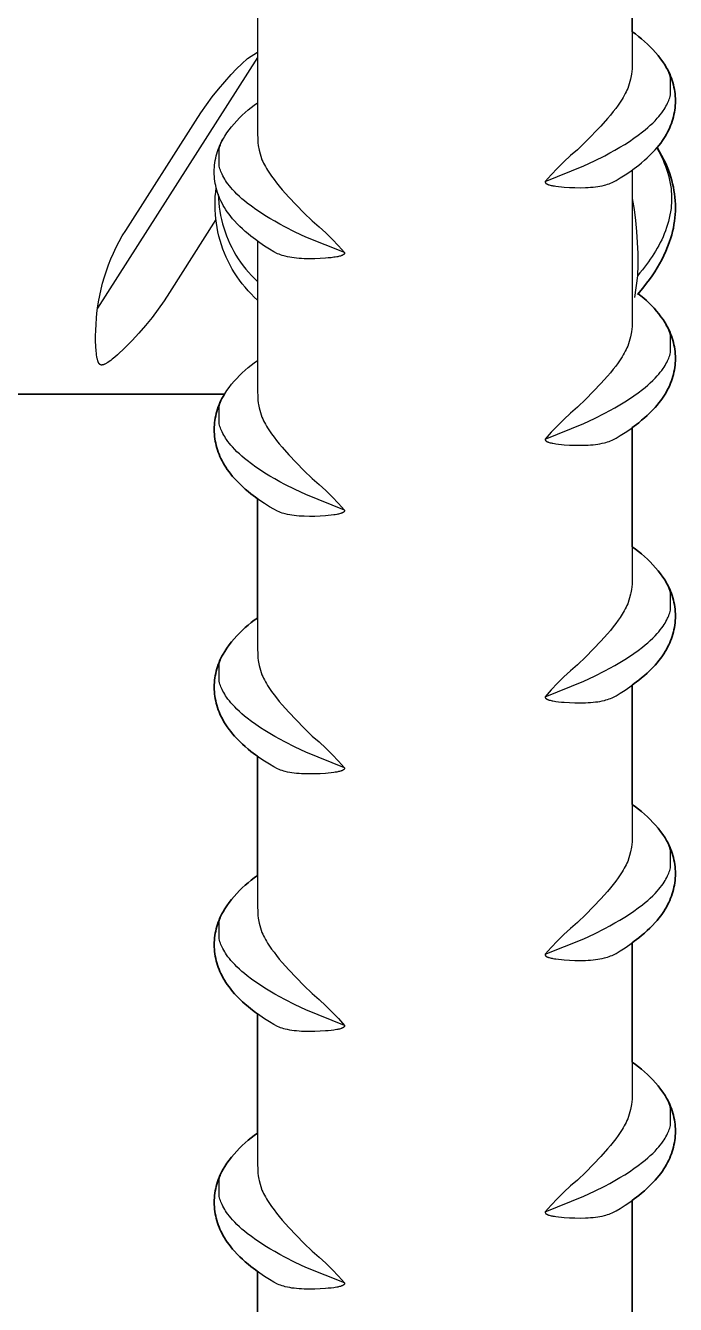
# Model space of a CAD drawing. Header units: millimetres. Extents: x 0 to 1192, y -689 to 404.
# Drawn here: x 1105 to 1132.8, y 146.1 to 200.8 of the extents above; entities that cross this region are included whole.
import ezdxf

# ---------------------------------------------------------------- set-up
doc = ezdxf.new("R2010")
doc.units = ezdxf.units.MM
doc.layers.add('Blocks', color=7, linetype='Continuous')
doc.layers.add('Blocks$Inner', color=7, linetype='Continuous', lineweight=25, true_color=0x007f00)
doc.layers.add('Blocks$Outline', color=7, linetype='Continuous', lineweight=35, true_color=0xff3f3f)

# ---------------------------------------------------------------- blocks, each defined once
blk = doc.blocks.new('Rebar Side Table Side')
at = {"layer": 'Blocks$Inner'}
for points in [[(410.557, 205.585), (410.557, 199.224), (410.547, 198.9), (410.537, 198.786), (410.525, 198.672), (410.515, 198.603), (410.503, 198.534), (410.49, 198.466), (410.364, 198.062), (410.331, 197.989), (410.297, 197.916), (410.261, 197.845), (410.217, 197.766), (410.172, 197.688), (410.125, 197.611), (410.041, 197.481), (409.953, 197.355), (409.851, 197.215), (409.745, 197.077), (409.624, 196.927), (409.5, 196.779), (409.222, 196.463), (408.577, 195.795), (408.218, 195.451), (407.924, 195.199), (407.638, 194.936), (407.362, 194.665), (407.094, 194.384), (406.837, 194.094), (408.486, 194.759), (408.941, 194.972), (409.387, 195.196), (409.604, 195.312), (409.82, 195.432), (410.029, 195.554), (410.235, 195.68), (410.434, 195.807), (410.629, 195.939), (410.814, 196.072), (410.995, 196.21), (411.109, 196.303), (411.22, 196.397), (411.329, 196.495), (411.43, 196.592), (411.529, 196.691), (411.624, 196.794), (411.69, 196.87), (411.753, 196.947), (411.815, 197.027), (411.873, 197.108), (411.916, 197.172), (411.957, 197.237), (411.996, 197.304), (412.032, 197.371), (412.067, 197.44), (412.093, 197.496), (412.116, 197.553), (412.139, 197.611), (412.159, 197.669), (412.177, 197.728), (412.193, 197.788), (412.193, 198.513), (412.177, 198.573), (412.159, 198.632), (412.139, 198.691), (412.116, 198.748), (412.093, 198.805), (412.067, 198.862), (411.956, 199.065), (411.862, 199.204), (411.764, 199.339), (411.661, 199.472), (411.554, 199.6), (411.443, 199.725), (411.327, 199.847), (411.208, 199.964), (411.085, 200.078), (410.958, 200.187), (410.828, 200.292), (410.694, 200.393), (410.557, 200.489)], [(394.557, 202.548), (394.557, 196.187), (394.568, 195.863), (394.577, 195.749), (394.59, 195.635), (394.6, 195.566), (394.611, 195.497), (394.625, 195.429), (394.751, 195.025), (394.783, 194.952), (394.818, 194.879), (394.854, 194.808), (394.897, 194.729), (394.943, 194.651), (394.99, 194.574), (395.074, 194.444), (395.162, 194.318), (395.264, 194.178), (395.37, 194.04), (395.491, 193.89), (395.614, 193.742), (395.892, 193.426), (396.538, 192.758), (396.896, 192.414), (397.191, 192.161), (397.476, 191.899), (397.753, 191.628), (398.02, 191.347), (398.278, 191.057), (396.628, 191.722), (396.174, 191.935), (395.728, 192.159), (395.51, 192.275), (395.295, 192.395), (395.086, 192.517), (394.879, 192.643), (394.681, 192.77), (394.486, 192.902), (394.301, 193.035), (394.12, 193.173), (394.006, 193.266), (393.895, 193.36), (393.786, 193.458), (393.684, 193.555), (393.586, 193.654), (393.491, 193.757), (393.425, 193.833), (393.361, 193.91), (393.3, 193.99), (393.241, 194.071), (393.199, 194.135), (393.158, 194.2), (393.119, 194.267), (393.082, 194.334), (393.048, 194.403), (393.022, 194.459), (392.998, 194.516), (392.976, 194.574), (392.956, 194.632), (392.938, 194.691), (392.922, 194.751), (392.922, 195.476), (392.938, 195.536), (392.956, 195.595), (392.976, 195.654), (392.998, 195.711), (393.022, 195.768), (393.048, 195.824), (393.159, 196.028), (393.252, 196.167), (393.351, 196.302), (393.453, 196.435), (393.561, 196.563), (393.672, 196.688), (393.787, 196.81), (393.906, 196.927), (394.03, 197.041), (394.156, 197.15), (394.287, 197.255), (394.42, 197.356), (394.557, 197.452)], [(394.557, 199.395), (387.734, 188.683), (387.774, 188.953), (387.823, 189.222), (387.88, 189.49), (387.947, 189.755), (388.022, 190.018), (388.107, 190.278), (388.199, 190.536), (388.301, 190.79), (388.411, 191.04), (388.529, 191.287), (388.655, 191.53), (388.789, 191.768), (388.932, 192.002), (391.907, 196.672), (392.137, 197.024), (392.377, 197.369), (392.628, 197.706), (392.89, 198.035), (393.161, 198.356), (393.442, 198.668), (393.665, 198.9), (393.895, 199.124), (394.132, 199.34), (394.557, 199.617)], [(406.837, 194.094), (406.837, 194.09), (406.837, 194.087), (406.837, 194.085), (406.837, 194.083), (406.837, 194.081), (406.837, 194.079), (406.837, 194.077), (406.838, 194.075), (406.838, 194.073), (406.838, 194.071), (406.839, 194.069), (406.839, 194.068), (406.84, 194.066), (406.84, 194.064), (406.841, 194.062), (406.842, 194.06), (406.842, 194.058), (406.843, 194.057), (406.844, 194.055), (406.845, 194.053), (406.845, 194.051), (406.846, 194.05), (406.847, 194.048), (406.848, 194.046), (406.849, 194.044), (406.85, 194.043), (406.851, 194.041), (406.852, 194.039), (406.853, 194.038), (406.855, 194.036), (406.856, 194.034), (406.857, 194.032), (406.859, 194.031), (406.86, 194.029), (406.862, 194.027), (406.864, 194.025), (406.865, 194.024), (406.867, 194.022), (406.87, 194.019), (406.874, 194.015), (406.878, 194.012), (406.881, 194.009), (406.885, 194.006), (406.889, 194.004), (406.893, 194.001), (406.897, 193.998), (406.901, 193.996), (406.905, 193.993), (406.914, 193.989), (406.92, 193.986), (406.926, 193.982), (406.938, 193.977), (406.951, 193.971), (406.964, 193.966), (406.976, 193.961), (406.989, 193.957), (407.016, 193.949), (407.054, 193.938), (407.093, 193.929), (407.132, 193.921), (407.172, 193.913), (407.233, 193.903), (407.294, 193.893), (407.415, 193.878), (407.534, 193.866), (407.652, 193.855), (407.881, 193.84), (408.11, 193.832), (408.339, 193.83), (408.568, 193.834), (408.675, 193.839), (408.782, 193.846), (408.885, 193.855), (408.987, 193.867), (409.083, 193.88), (409.179, 193.895), (409.274, 193.914), (409.368, 193.936), (409.436, 193.953), (409.504, 193.974), (409.57, 193.996), (409.636, 194.021), (409.701, 194.048), (409.865, 194.132), (410.047, 194.244), (410.251, 194.374), (410.451, 194.51), (410.645, 194.65), (410.835, 194.795), (410.958, 194.895), (411.079, 194.998), (411.197, 195.104), (411.313, 195.214), (411.426, 195.328), (411.535, 195.446), (411.617, 195.54), (411.696, 195.637), (411.771, 195.736), (411.844, 195.838), (411.904, 195.927), (411.962, 196.019), (412.016, 196.112), (412.067, 196.207), (412.115, 196.303), (412.157, 196.393), (412.195, 196.483), (412.23, 196.575), (412.262, 196.668), (412.291, 196.762), (412.317, 196.857), (412.339, 196.953), (412.358, 197.049), (412.373, 197.146), (412.385, 197.244), (412.394, 197.342), (412.399, 197.44), (412.4, 197.539), (412.399, 197.637), (412.394, 197.735), (412.385, 197.833), (412.373, 197.931), (412.358, 198.028), (412.339, 198.124), (412.317, 198.22), (412.292, 198.315), (412.263, 198.409), (412.231, 198.502), (412.196, 198.594), (412.158, 198.685), (412.117, 198.774), (412.072, 198.862), (412.011, 198.963)], [(398.278, 191.057), (398.278, 191.053), (398.278, 191.049), (398.278, 191.048), (398.278, 191.046), (398.278, 191.044), (398.277, 191.042), (398.277, 191.04), (398.277, 191.038), (398.277, 191.036), (398.276, 191.034), (398.276, 191.032), (398.275, 191.031), (398.275, 191.029), (398.274, 191.027), (398.274, 191.025), (398.273, 191.023), (398.272, 191.021), (398.272, 191.02), (398.271, 191.018), (398.27, 191.016), (398.269, 191.014), (398.268, 191.012), (398.267, 191.011), (398.266, 191.009), (398.265, 191.007), (398.264, 191.006), (398.263, 191.004), (398.262, 191.002), (398.261, 191.001), (398.26, 190.999), (398.259, 190.997), (398.257, 190.995), (398.256, 190.994), (398.254, 190.992), (398.253, 190.99), (398.251, 190.988), (398.249, 190.986), (398.248, 190.985), (398.244, 190.981), (398.241, 190.978), (398.237, 190.975), (398.233, 190.972), (398.23, 190.969), (398.226, 190.967), (398.222, 190.964), (398.218, 190.961), (398.213, 190.959), (398.209, 190.956), (398.201, 190.952), (398.195, 190.948), (398.189, 190.945), (398.176, 190.94), (398.164, 190.934), (398.151, 190.929), (398.138, 190.924), (398.125, 190.92), (398.099, 190.912), (398.06, 190.901), (398.021, 190.892), (397.982, 190.884), (397.943, 190.876), (397.882, 190.866), (397.821, 190.856), (397.7, 190.841), (397.58, 190.829), (397.462, 190.818), (397.234, 190.803), (397.005, 190.795), (396.775, 190.793), (396.546, 190.797), (396.439, 190.802), (396.333, 190.809), (396.23, 190.818), (396.127, 190.83), (396.031, 190.842), (395.936, 190.858), (395.841, 190.877), (395.746, 190.899), (395.678, 190.916), (395.611, 190.937), (395.544, 190.959), (395.478, 190.984), (395.413, 191.011), (395.25, 191.095), (395.068, 191.207), (394.864, 191.337), (394.664, 191.473), (394.469, 191.613), (394.279, 191.758), (394.156, 191.858), (394.036, 191.961), (393.918, 192.067), (393.801, 192.177), (393.689, 192.291), (393.58, 192.409), (393.498, 192.503), (393.419, 192.6), (393.343, 192.699), (393.27, 192.801), (393.21, 192.89), (393.153, 192.982), (393.099, 193.075), (393.047, 193.17), (392.999, 193.266), (392.958, 193.356), (392.919, 193.446), (392.884, 193.538), (392.852, 193.631), (392.823, 193.725), (392.798, 193.82), (392.776, 193.916), (392.757, 194.012), (392.742, 194.109), (392.73, 194.207), (392.721, 194.305), (392.716, 194.403), (392.714, 194.501), (392.716, 194.6), (392.721, 194.698), (392.729, 194.796), (392.741, 194.894), (392.757, 194.991), (392.775, 195.087), (392.797, 195.183), (392.823, 195.278), (392.851, 195.372), (392.883, 195.465), (392.918, 195.557), (392.957, 195.648), (392.998, 195.737), (393.043, 195.824), (393.09, 195.911)], [(411.626, 195.551), (411.987, 194.86), (412.048, 194.717), (412.104, 194.573), (412.156, 194.427), (412.203, 194.279), (412.244, 194.138), (412.281, 193.997), (412.313, 193.854), (412.339, 193.71), (412.361, 193.565), (412.379, 193.419), (412.391, 193.273), (412.398, 193.127), (412.401, 192.981), (412.398, 192.834), (412.391, 192.688), (412.379, 192.542), (412.361, 192.396), (412.339, 192.252), (412.313, 192.108), (412.281, 191.965), (412.244, 191.823), (412.203, 191.682), (412.139, 191.491), (412.069, 191.302), (411.992, 191.116), (411.909, 190.933), (411.82, 190.752), (411.724, 190.575), (411.623, 190.401), (411.515, 190.231), (411.402, 190.064), (411.289, 189.905), (411.173, 189.749), (411.052, 189.596), (410.77, 189.262)], [(411.608, 195.53), (411.691, 195.38), (411.755, 195.258), (411.816, 195.133), (411.873, 195.007), (411.927, 194.88), (411.978, 194.75), (412.024, 194.619), (412.067, 194.487), (412.105, 194.352), (412.139, 194.216), (412.168, 194.079), (412.193, 193.941), (412.203, 193.87), (412.212, 193.799), (412.22, 193.728), (412.226, 193.657), (412.231, 193.585), (412.235, 193.514), (412.237, 193.443), (412.238, 193.371), (412.237, 193.3), (412.235, 193.228), (412.231, 193.157), (412.226, 193.086), (412.22, 193.015), (412.212, 192.943), (412.203, 192.873), (412.193, 192.802), (412.168, 192.664), (412.139, 192.526), (412.105, 192.39), (412.067, 192.255), (412.024, 192.123), (411.978, 191.992), (411.927, 191.863), (411.873, 191.735), (411.816, 191.609), (411.755, 191.485), (411.691, 191.362), (411.624, 191.241), (411.554, 191.122), (411.481, 191.003), (411.406, 190.887), (411.329, 190.772), (411.248, 190.658), (411.166, 190.546), (411.081, 190.435), (410.995, 190.325), (410.888, 190.195), (410.779, 190.067)], [(410.557, 194.585), (410.557, 188.224), (410.547, 187.9), (410.537, 187.786), (410.525, 187.672), (410.515, 187.603), (410.503, 187.534), (410.49, 187.466), (410.364, 187.062), (410.331, 186.989), (410.297, 186.916), (410.261, 186.845), (410.217, 186.766), (410.172, 186.688), (410.125, 186.611), (410.041, 186.481), (409.953, 186.355), (409.851, 186.215), (409.745, 186.077), (409.624, 185.927), (409.5, 185.779), (409.222, 185.463), (408.577, 184.795), (408.218, 184.451), (407.924, 184.199), (407.638, 183.936), (407.362, 183.665), (407.094, 183.384), (406.837, 183.094), (406.837, 183.09), (406.837, 183.087), (406.837, 183.085), (406.837, 183.083), (406.837, 183.081), (406.837, 183.079), (406.837, 183.077), (406.838, 183.075), (406.838, 183.073), (406.838, 183.071), (406.839, 183.069), (406.839, 183.068), (406.84, 183.066), (406.84, 183.064), (406.841, 183.062), (406.842, 183.06), (406.842, 183.058), (406.843, 183.057), (406.844, 183.055), (406.845, 183.053), (406.845, 183.051), (406.846, 183.05), (406.847, 183.048), (406.848, 183.046), (406.849, 183.044), (406.85, 183.043), (406.851, 183.041), (406.852, 183.039), (406.853, 183.038), (406.855, 183.036), (406.856, 183.034), (406.857, 183.032), (406.859, 183.031), (406.86, 183.029), (406.862, 183.027), (406.864, 183.025), (406.865, 183.024), (406.867, 183.022), (406.87, 183.019), (406.874, 183.015), (406.878, 183.012), (406.881, 183.009), (406.885, 183.006), (406.889, 183.004), (406.893, 183.001), (406.897, 182.998), (406.901, 182.996), (406.905, 182.993), (406.914, 182.989), (406.92, 182.986), (406.926, 182.982), (406.938, 182.977), (406.951, 182.971), (406.964, 182.966), (406.976, 182.961), (406.989, 182.957), (407.016, 182.949), (407.054, 182.938), (407.093, 182.929), (407.132, 182.921), (407.172, 182.913), (407.233, 182.903), (407.294, 182.893), (407.415, 182.878), (407.534, 182.866), (407.652, 182.855), (407.881, 182.84), (408.11, 182.832), (408.339, 182.83), (408.568, 182.834), (408.675, 182.839), (408.782, 182.846), (408.885, 182.855), (408.987, 182.867), (409.083, 182.88), (409.179, 182.895), (409.274, 182.914), (409.368, 182.936), (409.436, 182.953), (409.504, 182.974), (409.57, 182.996), (409.636, 183.021), (409.701, 183.048), (409.865, 183.132), (410.047, 183.244), (410.251, 183.374), (410.451, 183.51), (410.645, 183.65), (410.835, 183.795), (410.958, 183.895), (411.079, 183.998), (411.197, 184.104), (411.313, 184.214), (411.426, 184.328), (411.535, 184.446), (411.617, 184.54), (411.696, 184.637), (411.771, 184.736), (411.844, 184.838), (411.904, 184.927), (411.962, 185.019), (412.016, 185.112), (412.067, 185.207), (412.115, 185.303), (412.157, 185.393), (412.195, 185.483), (412.23, 185.575), (412.262, 185.668), (412.291, 185.762), (412.317, 185.857), (412.339, 185.953), (412.358, 186.049), (412.373, 186.146), (412.385, 186.244), (412.394, 186.342), (412.399, 186.44), (412.4, 186.539), (412.399, 186.637), (412.394, 186.735), (412.385, 186.833), (412.373, 186.931), (412.358, 187.028), (412.339, 187.124), (412.317, 187.22), (412.292, 187.315), (412.263, 187.409), (412.231, 187.502), (412.196, 187.594), (412.158, 187.685), (412.117, 187.774), (412.072, 187.862), (412.011, 187.948)], [(394.557, 189.03), (394.418, 189.159), (394.284, 189.293), (394.154, 189.432), (394.029, 189.575), (393.91, 189.722), (393.795, 189.874), (393.686, 190.029), (393.582, 190.188), (393.484, 190.351), (393.391, 190.516), (393.305, 190.685), (393.224, 190.857), (393.15, 191.032), (393.081, 191.209), (393.019, 191.388), (392.963, 191.569), (392.913, 191.753), (392.87, 191.938), (392.833, 192.124), (392.803, 192.311), (392.779, 192.499), (392.762, 192.689), (392.751, 192.878), (392.747, 193.068), (392.75, 193.258), (392.759, 193.447), (392.775, 193.636), (392.798, 193.825)], [(392.881, 193.549), (392.889, 193.367), (392.903, 193.185), (392.923, 193.004), (392.95, 192.823), (392.982, 192.644), (393.021, 192.465), (393.066, 192.289), (393.118, 192.113), (393.175, 191.94), (393.238, 191.769), (393.307, 191.6), (393.382, 191.434), (393.462, 191.27), (393.548, 191.109), (393.64, 190.951), (393.737, 190.797), (393.839, 190.646), (393.947, 190.498), (394.06, 190.355), (394.177, 190.215), (394.299, 190.08), (394.426, 189.948), (394.557, 189.822)], [(410.557, 193.372), (410.634, 192.904), (410.695, 192.434), (410.742, 191.962), (410.774, 191.489), (410.79, 191.015), (410.792, 190.541), (410.779, 190.067), (410.654, 189.136)], [(392.784, 192.465), (390.805, 189.358), (390.568, 188.993), (390.318, 188.636), (390.057, 188.287), (389.783, 187.948), (389.499, 187.618), (389.203, 187.299), (388.896, 186.989), (388.579, 186.69), (388.471, 186.598), (388.36, 186.508), (388.293, 186.456), (388.225, 186.407), (388.171, 186.369), (388.143, 186.352), (388.115, 186.334), (388.093, 186.321), (388.069, 186.308), (388.046, 186.296), (388.034, 186.29), (388.022, 186.285), (388.013, 186.281), (388.004, 186.277), (387.994, 186.274), (387.985, 186.271), (387.976, 186.267), (387.966, 186.265), (387.957, 186.262), (387.952, 186.261), (387.947, 186.26), (387.94, 186.259), (387.932, 186.258), (387.929, 186.257), (387.925, 186.257), (387.921, 186.256), (387.917, 186.256), (387.914, 186.256), (387.91, 186.256), (387.906, 186.256), (387.902, 186.256), (387.899, 186.256), (387.895, 186.257), (387.891, 186.257), (387.887, 186.258), (387.884, 186.258), (387.881, 186.259), (387.878, 186.259), (387.874, 186.26), (387.871, 186.261), (387.868, 186.262), (387.865, 186.263), (387.862, 186.264), (387.859, 186.266), (387.856, 186.267), (387.853, 186.268), (387.85, 186.27), (387.847, 186.271), (387.844, 186.273), (387.841, 186.275), (387.838, 186.276), (387.835, 186.279), (387.832, 186.281), (387.829, 186.283), (387.827, 186.285), (387.824, 186.288), (387.821, 186.29), (387.818, 186.293), (387.816, 186.296), (387.813, 186.298), (387.811, 186.301), (387.808, 186.304), (387.806, 186.307), (387.804, 186.31), (387.801, 186.313), (387.797, 186.319), (387.794, 186.323), (387.792, 186.327), (387.789, 186.33), (387.787, 186.335), (387.782, 186.343), (387.778, 186.351), (387.773, 186.359), (387.769, 186.368), (387.766, 186.376), (387.762, 186.385), (387.757, 186.397), (387.753, 186.409), (387.749, 186.42), (387.745, 186.432), (387.738, 186.456), (387.731, 186.48), (387.725, 186.508), (387.719, 186.535), (387.704, 186.613), (387.692, 186.691), (387.682, 186.769), (387.674, 186.848), (387.658, 187.056), (387.65, 187.273), (387.648, 187.5), (387.652, 187.736), (387.665, 187.996), (387.685, 188.256), (387.707, 188.47), (387.734, 188.683)], [(394.557, 191.548), (394.557, 185.187), (394.568, 184.863), (394.577, 184.749), (394.59, 184.635), (394.6, 184.566), (394.611, 184.497), (394.625, 184.429), (394.751, 184.025), (394.783, 183.952), (394.818, 183.879), (394.854, 183.808), (394.897, 183.729), (394.943, 183.651), (394.99, 183.574), (395.074, 183.444), (395.162, 183.318), (395.264, 183.178), (395.37, 183.04), (395.491, 182.89), (395.614, 182.742), (395.892, 182.426), (396.538, 181.758), (396.896, 181.414), (397.191, 181.161), (397.476, 180.899), (397.753, 180.628), (398.02, 180.347), (398.278, 180.057), (396.628, 180.722), (396.174, 180.935), (395.728, 181.159), (395.51, 181.275), (395.295, 181.395), (395.086, 181.517), (394.879, 181.643), (394.681, 181.77), (394.486, 181.902), (394.301, 182.035), (394.12, 182.173), (394.006, 182.266), (393.895, 182.36), (393.786, 182.458), (393.684, 182.555), (393.586, 182.654), (393.491, 182.757), (393.425, 182.833), (393.361, 182.91), (393.3, 182.99), (393.241, 183.071), (393.199, 183.135), (393.158, 183.2), (393.119, 183.267), (393.082, 183.334), (393.048, 183.403), (393.022, 183.459), (392.998, 183.516), (392.976, 183.574), (392.956, 183.632), (392.938, 183.691), (392.922, 183.751), (392.922, 184.476), (392.938, 184.536), (392.956, 184.595), (392.976, 184.654), (392.998, 184.711), (393.022, 184.768), (393.048, 184.824), (393.159, 185.028), (393.252, 185.167), (393.351, 185.302), (393.453, 185.435), (393.561, 185.563), (393.672, 185.688), (393.787, 185.81), (393.906, 185.927), (394.03, 186.041), (394.156, 186.15), (394.287, 186.255), (394.42, 186.356), (394.557, 186.452)], [(406.837, 183.094), (408.486, 183.759), (408.941, 183.972), (409.387, 184.196), (409.604, 184.312), (409.82, 184.432), (410.029, 184.554), (410.235, 184.68), (410.434, 184.807), (410.629, 184.939), (410.814, 185.072), (410.995, 185.21), (411.109, 185.303), (411.22, 185.397), (411.329, 185.495), (411.43, 185.592), (411.529, 185.691), (411.624, 185.794), (411.69, 185.87), (411.753, 185.947), (411.815, 186.027), (411.873, 186.108), (411.916, 186.172), (411.957, 186.237), (411.996, 186.304), (412.032, 186.371), (412.067, 186.44), (412.093, 186.496), (412.116, 186.553), (412.139, 186.611), (412.159, 186.669), (412.177, 186.728), (412.193, 186.788), (412.193, 187.513), (412.177, 187.573), (412.159, 187.632), (412.139, 187.691), (412.116, 187.748), (412.093, 187.805), (412.067, 187.862), (411.956, 188.065), (411.871, 188.194), (411.781, 188.32), (411.687, 188.442), (411.59, 188.562), (411.488, 188.679), (411.383, 188.792), (411.275, 188.901), (411.162, 189.007), (411.047, 189.11), (410.928, 189.208), (410.804, 189.303)], [(77.964, 185.015), (180.427, 185.015), (188.593, 185.015), (195.484, 185.015), (199.593, 185.015), (210.593, 185.015), (250.484, 185.015), (254.593, 185.015), (265.593, 185.015), (305.484, 185.015), (393.151, 185.015)], [(398.278, 180.057), (398.278, 180.053), (398.278, 180.049), (398.278, 180.048), (398.278, 180.046), (398.278, 180.044), (398.277, 180.042), (398.277, 180.04), (398.277, 180.038), (398.277, 180.036), (398.276, 180.034), (398.276, 180.032), (398.275, 180.031), (398.275, 180.029), (398.274, 180.027), (398.274, 180.025), (398.273, 180.023), (398.272, 180.021), (398.272, 180.02), (398.271, 180.018), (398.27, 180.016), (398.269, 180.014), (398.268, 180.012), (398.267, 180.011), (398.266, 180.009), (398.265, 180.007), (398.264, 180.006), (398.263, 180.004), (398.262, 180.002), (398.261, 180.001), (398.26, 179.999), (398.259, 179.997), (398.257, 179.995), (398.256, 179.994), (398.254, 179.992), (398.253, 179.99), (398.251, 179.988), (398.249, 179.986), (398.248, 179.985), (398.244, 179.981), (398.241, 179.978), (398.237, 179.975), (398.233, 179.972), (398.23, 179.969), (398.226, 179.967), (398.222, 179.964), (398.218, 179.961), (398.213, 179.959), (398.209, 179.956), (398.201, 179.952), (398.195, 179.948), (398.189, 179.945), (398.176, 179.94), (398.164, 179.934), (398.151, 179.929), (398.138, 179.924), (398.125, 179.92), (398.099, 179.912), (398.06, 179.901), (398.021, 179.892), (397.982, 179.884), (397.943, 179.876), (397.882, 179.866), (397.821, 179.856), (397.7, 179.841), (397.58, 179.829), (397.462, 179.818), (397.234, 179.803), (397.005, 179.795), (396.775, 179.793), (396.546, 179.797), (396.439, 179.802), (396.333, 179.809), (396.23, 179.818), (396.127, 179.83), (396.031, 179.842), (395.936, 179.858), (395.841, 179.877), (395.746, 179.899), (395.678, 179.916), (395.611, 179.937), (395.544, 179.959), (395.478, 179.984), (395.413, 180.011), (395.25, 180.095), (395.068, 180.207), (394.864, 180.337), (394.664, 180.473), (394.469, 180.613), (394.279, 180.758), (394.156, 180.858), (394.036, 180.961), (393.918, 181.067), (393.801, 181.177), (393.689, 181.291), (393.58, 181.409), (393.498, 181.503), (393.419, 181.6), (393.343, 181.699), (393.27, 181.801), (393.21, 181.89), (393.153, 181.982), (393.099, 182.075), (393.047, 182.17), (392.999, 182.266), (392.958, 182.356), (392.919, 182.446), (392.884, 182.538), (392.852, 182.631), (392.823, 182.725), (392.798, 182.82), (392.776, 182.916), (392.757, 183.012), (392.742, 183.109), (392.73, 183.207), (392.721, 183.305), (392.716, 183.403), (392.714, 183.501), (392.716, 183.6), (392.721, 183.698), (392.729, 183.796), (392.741, 183.894), (392.757, 183.991), (392.775, 184.087), (392.797, 184.183), (392.823, 184.278), (392.851, 184.372), (392.883, 184.465), (392.918, 184.557), (392.957, 184.648), (392.998, 184.737), (393.043, 184.824), (393.095, 184.911)], [(410.557, 183.585), (410.557, 177.224), (410.547, 176.9), (410.537, 176.786), (410.525, 176.672), (410.515, 176.603), (410.503, 176.534), (410.49, 176.466), (410.364, 176.062), (410.331, 175.989), (410.297, 175.916), (410.261, 175.845), (410.217, 175.766), (410.172, 175.688), (410.125, 175.611), (410.041, 175.481), (409.953, 175.355), (409.851, 175.215), (409.745, 175.077), (409.624, 174.927), (409.5, 174.779), (409.222, 174.463), (408.577, 173.795), (408.218, 173.451), (407.924, 173.199), (407.638, 172.936), (407.362, 172.665), (407.094, 172.384), (406.837, 172.094), (406.837, 172.09), (406.837, 172.087), (406.837, 172.085), (406.837, 172.083), (406.837, 172.081), (406.837, 172.079), (406.837, 172.077), (406.838, 172.075), (406.838, 172.073), (406.838, 172.071), (406.839, 172.069), (406.839, 172.068), (406.84, 172.066), (406.84, 172.064), (406.841, 172.062), (406.842, 172.06), (406.842, 172.058), (406.843, 172.057), (406.844, 172.055), (406.845, 172.053), (406.845, 172.051), (406.846, 172.05), (406.847, 172.048), (406.848, 172.046), (406.849, 172.044), (406.85, 172.043), (406.851, 172.041), (406.852, 172.039), (406.853, 172.038), (406.855, 172.036), (406.856, 172.034), (406.857, 172.032), (406.859, 172.031), (406.86, 172.029), (406.862, 172.027), (406.864, 172.025), (406.865, 172.024), (406.867, 172.022), (406.87, 172.019), (406.874, 172.015), (406.878, 172.012), (406.881, 172.009), (406.885, 172.006), (406.889, 172.004), (406.893, 172.001), (406.897, 171.998), (406.901, 171.996), (406.905, 171.993), (406.914, 171.989), (406.92, 171.986), (406.926, 171.982), (406.938, 171.977), (406.951, 171.971), (406.964, 171.966), (406.976, 171.961), (406.989, 171.957), (407.016, 171.949), (407.054, 171.938), (407.093, 171.929), (407.132, 171.921), (407.172, 171.913), (407.233, 171.903), (407.294, 171.893), (407.415, 171.878), (407.534, 171.866), (407.652, 171.855), (407.881, 171.84), (408.11, 171.832), (408.339, 171.83), (408.568, 171.834), (408.675, 171.839), (408.782, 171.846), (408.885, 171.855), (408.987, 171.867), (409.083, 171.88), (409.179, 171.895), (409.274, 171.914), (409.368, 171.936), (409.436, 171.953), (409.504, 171.974), (409.57, 171.996), (409.636, 172.021), (409.701, 172.048), (409.865, 172.132), (410.047, 172.244), (410.251, 172.374), (410.451, 172.51), (410.645, 172.65), (410.835, 172.795), (410.958, 172.895), (411.079, 172.998), (411.197, 173.104), (411.313, 173.214), (411.426, 173.328), (411.535, 173.446), (411.617, 173.54), (411.696, 173.637), (411.771, 173.736), (411.844, 173.838), (411.904, 173.927), (411.962, 174.019), (412.016, 174.112), (412.067, 174.207), (412.115, 174.303), (412.157, 174.393), (412.195, 174.483), (412.23, 174.575), (412.262, 174.668), (412.291, 174.762), (412.317, 174.857), (412.339, 174.953), (412.358, 175.049), (412.373, 175.146), (412.385, 175.244), (412.394, 175.342), (412.399, 175.44), (412.4, 175.539), (412.399, 175.637), (412.394, 175.735), (412.385, 175.833), (412.373, 175.931), (412.358, 176.028), (412.339, 176.124), (412.317, 176.22), (412.292, 176.315), (412.263, 176.409), (412.231, 176.502), (412.196, 176.594), (412.158, 176.685), (412.117, 176.774), (412.072, 176.862), (412.02, 176.948)], [(394.557, 180.548), (394.557, 174.187), (394.568, 173.863), (394.577, 173.749), (394.59, 173.635), (394.6, 173.566), (394.611, 173.497), (394.625, 173.429), (394.751, 173.025), (394.783, 172.952), (394.818, 172.879), (394.854, 172.808), (394.897, 172.729), (394.943, 172.651), (394.99, 172.574), (395.074, 172.444), (395.162, 172.318), (395.264, 172.178), (395.37, 172.04), (395.491, 171.89), (395.614, 171.742), (395.892, 171.426), (396.538, 170.758), (396.896, 170.414), (397.191, 170.161), (397.476, 169.899), (397.753, 169.628), (398.02, 169.347), (398.278, 169.057), (396.628, 169.722), (396.174, 169.935), (395.728, 170.159), (395.51, 170.275), (395.295, 170.395), (395.086, 170.517), (394.879, 170.643), (394.681, 170.77), (394.486, 170.902), (394.301, 171.035), (394.12, 171.173), (394.006, 171.266), (393.895, 171.36), (393.786, 171.458), (393.684, 171.555), (393.586, 171.654), (393.491, 171.757), (393.425, 171.833), (393.361, 171.91), (393.3, 171.99), (393.241, 172.071), (393.199, 172.135), (393.158, 172.2), (393.119, 172.267), (393.082, 172.334), (393.048, 172.403), (393.022, 172.459), (392.998, 172.516), (392.976, 172.574), (392.956, 172.632), (392.938, 172.691), (392.922, 172.751), (392.922, 173.476), (392.938, 173.536), (392.956, 173.595), (392.976, 173.654), (392.998, 173.711), (393.022, 173.768), (393.048, 173.824), (393.159, 174.028), (393.252, 174.167), (393.351, 174.302), (393.453, 174.435), (393.561, 174.563), (393.672, 174.688), (393.787, 174.81), (393.906, 174.927), (394.03, 175.041), (394.156, 175.15), (394.287, 175.255), (394.42, 175.356), (394.557, 175.452)], [(406.837, 172.094), (408.486, 172.759), (408.941, 172.972), (409.387, 173.196), (409.604, 173.312), (409.82, 173.432), (410.029, 173.554), (410.235, 173.68), (410.434, 173.807), (410.629, 173.939), (410.814, 174.072), (410.995, 174.21), (411.109, 174.303), (411.22, 174.397), (411.329, 174.495), (411.43, 174.592), (411.529, 174.691), (411.624, 174.794), (411.69, 174.87), (411.753, 174.947), (411.815, 175.027), (411.873, 175.108), (411.916, 175.172), (411.957, 175.237), (411.996, 175.304), (412.032, 175.371), (412.067, 175.44), (412.093, 175.496), (412.116, 175.553), (412.139, 175.611), (412.159, 175.669), (412.177, 175.728), (412.193, 175.788), (412.193, 176.513), (412.177, 176.573), (412.159, 176.632), (412.139, 176.691), (412.116, 176.748), (412.093, 176.805), (412.067, 176.862), (411.956, 177.065), (411.862, 177.204), (411.764, 177.339), (411.661, 177.472), (411.554, 177.6), (411.443, 177.725), (411.327, 177.847), (411.208, 177.964), (411.085, 178.078), (410.958, 178.187), (410.828, 178.292), (410.694, 178.393), (410.557, 178.489)], [(398.278, 169.057), (398.278, 169.053), (398.278, 169.049), (398.278, 169.048), (398.278, 169.046), (398.278, 169.044), (398.277, 169.042), (398.277, 169.04), (398.277, 169.038), (398.277, 169.036), (398.276, 169.034), (398.276, 169.032), (398.275, 169.031), (398.275, 169.029), (398.274, 169.027), (398.274, 169.025), (398.273, 169.023), (398.272, 169.021), (398.272, 169.02), (398.271, 169.018), (398.27, 169.016), (398.269, 169.014), (398.268, 169.012), (398.267, 169.011), (398.266, 169.009), (398.265, 169.007), (398.264, 169.006), (398.263, 169.004), (398.262, 169.002), (398.261, 169.001), (398.26, 168.999), (398.259, 168.997), (398.257, 168.995), (398.256, 168.994), (398.254, 168.992), (398.253, 168.99), (398.251, 168.988), (398.249, 168.986), (398.248, 168.985), (398.244, 168.981), (398.241, 168.978), (398.237, 168.975), (398.233, 168.972), (398.23, 168.969), (398.226, 168.967), (398.222, 168.964), (398.218, 168.961), (398.213, 168.959), (398.209, 168.956), (398.201, 168.952), (398.195, 168.948), (398.189, 168.945), (398.176, 168.94), (398.164, 168.934), (398.151, 168.929), (398.138, 168.924), (398.125, 168.92), (398.099, 168.912), (398.06, 168.901), (398.021, 168.892), (397.982, 168.884), (397.943, 168.876), (397.882, 168.866), (397.821, 168.856), (397.7, 168.841), (397.58, 168.829), (397.462, 168.818), (397.234, 168.803), (397.005, 168.795), (396.775, 168.793), (396.546, 168.797), (396.439, 168.802), (396.333, 168.809), (396.23, 168.818), (396.127, 168.83), (396.031, 168.842), (395.936, 168.858), (395.841, 168.877), (395.746, 168.899), (395.678, 168.916), (395.611, 168.937), (395.544, 168.959), (395.478, 168.984), (395.413, 169.011), (395.25, 169.095), (395.068, 169.207), (394.864, 169.337), (394.664, 169.473), (394.469, 169.613), (394.279, 169.758), (394.156, 169.858), (394.036, 169.961), (393.918, 170.067), (393.801, 170.177), (393.689, 170.291), (393.58, 170.409), (393.498, 170.503), (393.419, 170.6), (393.343, 170.699), (393.27, 170.801), (393.21, 170.89), (393.153, 170.982), (393.099, 171.075), (393.047, 171.17), (392.999, 171.266), (392.958, 171.356), (392.919, 171.446), (392.884, 171.538), (392.852, 171.631), (392.823, 171.725), (392.798, 171.82), (392.776, 171.916), (392.757, 172.012), (392.742, 172.109), (392.73, 172.207), (392.721, 172.305), (392.716, 172.403), (392.714, 172.501), (392.716, 172.6), (392.721, 172.698), (392.729, 172.796), (392.741, 172.894), (392.757, 172.991), (392.775, 173.087), (392.797, 173.183), (392.823, 173.278), (392.851, 173.372), (392.883, 173.465), (392.918, 173.557), (392.957, 173.648), (392.998, 173.737), (393.043, 173.824), (393.095, 173.911)], [(410.557, 172.585), (410.557, 166.224), (410.547, 165.9), (410.537, 165.786), (410.525, 165.672), (410.515, 165.603), (410.503, 165.534), (410.49, 165.466), (410.364, 165.062), (410.331, 164.989), (410.297, 164.916), (410.261, 164.845), (410.217, 164.766), (410.172, 164.688), (410.125, 164.611), (410.041, 164.481), (409.953, 164.355), (409.851, 164.215), (409.745, 164.077), (409.624, 163.927), (409.5, 163.779), (409.222, 163.463), (408.577, 162.795), (408.218, 162.451), (407.924, 162.199), (407.638, 161.936), (407.362, 161.665), (407.094, 161.384), (406.837, 161.094), (408.486, 161.759), (408.941, 161.972), (409.387, 162.196), (409.604, 162.312), (409.82, 162.432), (410.029, 162.554), (410.235, 162.68), (410.434, 162.807), (410.629, 162.939), (410.814, 163.072), (410.995, 163.21), (411.109, 163.303), (411.22, 163.397), (411.329, 163.495), (411.43, 163.592), (411.529, 163.691), (411.624, 163.794), (411.69, 163.87), (411.753, 163.947), (411.815, 164.027), (411.873, 164.108), (411.916, 164.172), (411.957, 164.237), (411.996, 164.304), (412.032, 164.371), (412.067, 164.44), (412.093, 164.496), (412.116, 164.553), (412.139, 164.611), (412.159, 164.669), (412.177, 164.728), (412.193, 164.788), (412.193, 165.513), (412.177, 165.573), (412.159, 165.632), (412.139, 165.691), (412.116, 165.748), (412.093, 165.805), (412.067, 165.862), (411.956, 166.065), (411.862, 166.204), (411.764, 166.339), (411.661, 166.472), (411.554, 166.6), (411.443, 166.725), (411.327, 166.847), (411.208, 166.964), (411.085, 167.078), (410.958, 167.187), (410.828, 167.292), (410.694, 167.393), (410.557, 167.489)], [(394.557, 169.548), (394.557, 163.187), (394.568, 162.863), (394.577, 162.749), (394.59, 162.635), (394.6, 162.566), (394.611, 162.497), (394.625, 162.429), (394.751, 162.025), (394.783, 161.952), (394.818, 161.879), (394.854, 161.808), (394.897, 161.729), (394.943, 161.651), (394.99, 161.574), (395.074, 161.444), (395.162, 161.318), (395.264, 161.178), (395.37, 161.04), (395.491, 160.89), (395.614, 160.742), (395.892, 160.426), (396.538, 159.758), (396.896, 159.414), (397.191, 159.161), (397.476, 158.899), (397.753, 158.628), (398.02, 158.347), (398.278, 158.057), (396.628, 158.722), (396.174, 158.935), (395.728, 159.159), (395.51, 159.275), (395.295, 159.395), (395.086, 159.517), (394.879, 159.643), (394.681, 159.77), (394.486, 159.902), (394.301, 160.035), (394.12, 160.173), (394.006, 160.266), (393.895, 160.36), (393.786, 160.458), (393.684, 160.555), (393.586, 160.654), (393.491, 160.757), (393.425, 160.833), (393.361, 160.91), (393.3, 160.99), (393.241, 161.071), (393.199, 161.135), (393.158, 161.2), (393.119, 161.267), (393.082, 161.334), (393.048, 161.403), (393.022, 161.459), (392.998, 161.516), (392.976, 161.574), (392.956, 161.632), (392.938, 161.691), (392.922, 161.751), (392.922, 162.476), (392.938, 162.536), (392.956, 162.595), (392.976, 162.654), (392.998, 162.711), (393.022, 162.768), (393.048, 162.824), (393.159, 163.028), (393.252, 163.167), (393.351, 163.302), (393.453, 163.435), (393.561, 163.563), (393.672, 163.688), (393.787, 163.81), (393.906, 163.927), (394.03, 164.041), (394.156, 164.15), (394.287, 164.255), (394.42, 164.356), (394.557, 164.452)], [(406.837, 161.094), (406.837, 161.09), (406.837, 161.087), (406.837, 161.085), (406.837, 161.083), (406.837, 161.081), (406.837, 161.079), (406.837, 161.077), (406.838, 161.075), (406.838, 161.073), (406.838, 161.071), (406.839, 161.069), (406.839, 161.068), (406.84, 161.066), (406.84, 161.064), (406.841, 161.062), (406.842, 161.06), (406.842, 161.058), (406.843, 161.057), (406.844, 161.055), (406.845, 161.053), (406.845, 161.051), (406.846, 161.05), (406.847, 161.048), (406.848, 161.046), (406.849, 161.044), (406.85, 161.043), (406.851, 161.041), (406.852, 161.039), (406.853, 161.038), (406.855, 161.036), (406.856, 161.034), (406.857, 161.032), (406.859, 161.031), (406.86, 161.029), (406.862, 161.027), (406.864, 161.025), (406.865, 161.024), (406.867, 161.022), (406.87, 161.019), (406.874, 161.015), (406.878, 161.012), (406.881, 161.009), (406.885, 161.006), (406.889, 161.004), (406.893, 161.001), (406.897, 160.998), (406.901, 160.996), (406.905, 160.993), (406.914, 160.989), (406.92, 160.986), (406.926, 160.982), (406.938, 160.977), (406.951, 160.971), (406.964, 160.966), (406.976, 160.961), (406.989, 160.957), (407.016, 160.949), (407.054, 160.938), (407.093, 160.929), (407.132, 160.921), (407.172, 160.913), (407.233, 160.903), (407.294, 160.893), (407.415, 160.878), (407.534, 160.866), (407.652, 160.855), (407.881, 160.84), (408.11, 160.832), (408.339, 160.83), (408.568, 160.834), (408.675, 160.839), (408.782, 160.846), (408.885, 160.855), (408.987, 160.867), (409.083, 160.88), (409.179, 160.895), (409.274, 160.914), (409.368, 160.936), (409.436, 160.953), (409.504, 160.974), (409.57, 160.996), (409.636, 161.021), (409.701, 161.048), (409.865, 161.132), (410.047, 161.244), (410.251, 161.374), (410.451, 161.51), (410.645, 161.65), (410.835, 161.795), (410.958, 161.895), (411.079, 161.998), (411.197, 162.104), (411.313, 162.214), (411.426, 162.328), (411.535, 162.446), (411.617, 162.54), (411.696, 162.637), (411.771, 162.736), (411.844, 162.838), (411.904, 162.927), (411.962, 163.019), (412.016, 163.112), (412.067, 163.207), (412.115, 163.303), (412.157, 163.393), (412.195, 163.483), (412.23, 163.575), (412.262, 163.668), (412.291, 163.762), (412.317, 163.857), (412.339, 163.953), (412.358, 164.049), (412.373, 164.146), (412.385, 164.244), (412.394, 164.342), (412.399, 164.44), (412.4, 164.539), (412.399, 164.637), (412.394, 164.735), (412.385, 164.833), (412.373, 164.931), (412.358, 165.028), (412.339, 165.124), (412.317, 165.22), (412.292, 165.315), (412.263, 165.409), (412.231, 165.502), (412.196, 165.594), (412.158, 165.685), (412.117, 165.774), (412.072, 165.862), (412.02, 165.948)], [(398.278, 158.057), (398.278, 158.053), (398.278, 158.049), (398.278, 158.048), (398.278, 158.046), (398.278, 158.044), (398.277, 158.042), (398.277, 158.04), (398.277, 158.038), (398.277, 158.036), (398.276, 158.034), (398.276, 158.032), (398.275, 158.031), (398.275, 158.029), (398.274, 158.027), (398.274, 158.025), (398.273, 158.023), (398.272, 158.021), (398.272, 158.02), (398.271, 158.018), (398.27, 158.016), (398.269, 158.014), (398.268, 158.012), (398.267, 158.011), (398.266, 158.009), (398.265, 158.007), (398.264, 158.006), (398.263, 158.004), (398.262, 158.002), (398.261, 158.001), (398.26, 157.999), (398.259, 157.997), (398.257, 157.995), (398.256, 157.994), (398.254, 157.992), (398.253, 157.99), (398.251, 157.988), (398.249, 157.986), (398.248, 157.985), (398.244, 157.981), (398.241, 157.978), (398.237, 157.975), (398.233, 157.972), (398.23, 157.969), (398.226, 157.967), (398.222, 157.964), (398.218, 157.961), (398.213, 157.959), (398.209, 157.956), (398.201, 157.952), (398.195, 157.948), (398.189, 157.945), (398.176, 157.94), (398.164, 157.934), (398.151, 157.929), (398.138, 157.924), (398.125, 157.92), (398.099, 157.912), (398.06, 157.901), (398.021, 157.892), (397.982, 157.884), (397.943, 157.876), (397.882, 157.866), (397.821, 157.856), (397.7, 157.841), (397.58, 157.829), (397.462, 157.818), (397.234, 157.803), (397.005, 157.795), (396.775, 157.793), (396.546, 157.797), (396.439, 157.802), (396.333, 157.809), (396.23, 157.818), (396.127, 157.83), (396.031, 157.842), (395.936, 157.858), (395.841, 157.877), (395.746, 157.899), (395.678, 157.916), (395.611, 157.937), (395.544, 157.959), (395.478, 157.984), (395.413, 158.011), (395.25, 158.095), (395.068, 158.207), (394.864, 158.337), (394.664, 158.473), (394.469, 158.613), (394.279, 158.758), (394.156, 158.858), (394.036, 158.961), (393.918, 159.067), (393.801, 159.177), (393.689, 159.291), (393.58, 159.409), (393.498, 159.503), (393.419, 159.6), (393.343, 159.699), (393.27, 159.801), (393.21, 159.89), (393.153, 159.982), (393.099, 160.075), (393.047, 160.17), (392.999, 160.266), (392.958, 160.356), (392.919, 160.446), (392.884, 160.538), (392.852, 160.631), (392.823, 160.725), (392.798, 160.82), (392.776, 160.916), (392.757, 161.012), (392.742, 161.109), (392.73, 161.207), (392.721, 161.305), (392.716, 161.403), (392.714, 161.501), (392.716, 161.6), (392.721, 161.698), (392.729, 161.796), (392.741, 161.894), (392.757, 161.991), (392.775, 162.087), (392.797, 162.183), (392.823, 162.278), (392.851, 162.372), (392.883, 162.465), (392.918, 162.557), (392.957, 162.648), (392.998, 162.737), (393.043, 162.824), (393.095, 162.911)], [(410.557, 161.585), (410.557, 155.224), (410.547, 154.9), (410.537, 154.786), (410.525, 154.672), (410.515, 154.603), (410.503, 154.534), (410.49, 154.466), (410.364, 154.062), (410.331, 153.989), (410.297, 153.916), (410.261, 153.845), (410.217, 153.766), (410.172, 153.688), (410.125, 153.611), (410.041, 153.481), (409.953, 153.355), (409.851, 153.215), (409.745, 153.077), (409.624, 152.927), (409.5, 152.779), (409.222, 152.463), (408.577, 151.795), (408.218, 151.451), (407.924, 151.199), (407.638, 150.936), (407.362, 150.665), (407.094, 150.384), (406.837, 150.094), (406.837, 150.09), (406.837, 150.087), (406.837, 150.085), (406.837, 150.083), (406.837, 150.081), (406.837, 150.079), (406.837, 150.077), (406.838, 150.075), (406.838, 150.073), (406.838, 150.071), (406.839, 150.069), (406.839, 150.068), (406.84, 150.066), (406.84, 150.064), (406.841, 150.062), (406.842, 150.06), (406.842, 150.058), (406.843, 150.057), (406.844, 150.055), (406.845, 150.053), (406.845, 150.051), (406.846, 150.05), (406.847, 150.048), (406.848, 150.046), (406.849, 150.044), (406.85, 150.043), (406.851, 150.041), (406.852, 150.039), (406.853, 150.038), (406.855, 150.036), (406.856, 150.034), (406.857, 150.032), (406.859, 150.031), (406.86, 150.029), (406.862, 150.027), (406.864, 150.025), (406.865, 150.024), (406.867, 150.022), (406.87, 150.019), (406.874, 150.015), (406.878, 150.012), (406.881, 150.009), (406.885, 150.006), (406.889, 150.004), (406.893, 150.001), (406.897, 149.998), (406.901, 149.996), (406.905, 149.993), (406.914, 149.989), (406.92, 149.986), (406.926, 149.982), (406.938, 149.977), (406.951, 149.971), (406.964, 149.966), (406.976, 149.961), (406.989, 149.957), (407.016, 149.949), (407.054, 149.938), (407.093, 149.929), (407.132, 149.921), (407.172, 149.913), (407.233, 149.903), (407.294, 149.893), (407.415, 149.878), (407.534, 149.866), (407.652, 149.855), (407.881, 149.84), (408.11, 149.832), (408.339, 149.83), (408.568, 149.834), (408.675, 149.839), (408.782, 149.846), (408.885, 149.855), (408.987, 149.867), (409.083, 149.88), (409.179, 149.895), (409.274, 149.914), (409.368, 149.936), (409.436, 149.953), (409.504, 149.974), (409.57, 149.996), (409.636, 150.021), (409.701, 150.048), (409.865, 150.132), (410.047, 150.244), (410.251, 150.374), (410.451, 150.51), (410.645, 150.65), (410.835, 150.795), (410.958, 150.895), (411.079, 150.998), (411.197, 151.104), (411.313, 151.214), (411.426, 151.328), (411.535, 151.446), (411.617, 151.54), (411.696, 151.637), (411.771, 151.736), (411.844, 151.838), (411.904, 151.927), (411.962, 152.019), (412.016, 152.112), (412.067, 152.207), (412.115, 152.303), (412.157, 152.393), (412.195, 152.483), (412.23, 152.575), (412.262, 152.668), (412.291, 152.762), (412.317, 152.857), (412.339, 152.953), (412.358, 153.049), (412.373, 153.146), (412.385, 153.244), (412.394, 153.342), (412.399, 153.44), (412.4, 153.539), (412.399, 153.637), (412.394, 153.735), (412.385, 153.833), (412.373, 153.931), (412.358, 154.028), (412.339, 154.124), (412.317, 154.22), (412.292, 154.315), (412.263, 154.409), (412.231, 154.502), (412.196, 154.594), (412.158, 154.685), (412.117, 154.774), (412.072, 154.862), (412.02, 154.948)], [(394.557, 158.548), (394.557, 152.187), (394.568, 151.863), (394.577, 151.749), (394.59, 151.635), (394.6, 151.566), (394.611, 151.497), (394.625, 151.429), (394.751, 151.025), (394.783, 150.952), (394.818, 150.879), (394.854, 150.808), (394.897, 150.729), (394.943, 150.651), (394.99, 150.574), (395.074, 150.444), (395.162, 150.318), (395.264, 150.178), (395.37, 150.04), (395.491, 149.89), (395.614, 149.742), (395.892, 149.426), (396.538, 148.758), (396.896, 148.414), (397.191, 148.161), (397.476, 147.899), (397.753, 147.628), (398.02, 147.347), (398.278, 147.057), (396.628, 147.722), (396.174, 147.935), (395.728, 148.159), (395.51, 148.275), (395.295, 148.395), (395.086, 148.517), (394.879, 148.643), (394.681, 148.77), (394.486, 148.902), (394.301, 149.035), (394.12, 149.173), (394.006, 149.266), (393.895, 149.36), (393.786, 149.458), (393.684, 149.555), (393.586, 149.654), (393.491, 149.757), (393.425, 149.833), (393.361, 149.91), (393.3, 149.99), (393.241, 150.071), (393.199, 150.135), (393.158, 150.2), (393.119, 150.267), (393.082, 150.334), (393.048, 150.403), (393.022, 150.459), (392.998, 150.516), (392.976, 150.574), (392.956, 150.632), (392.938, 150.691), (392.922, 150.751), (392.922, 151.476), (392.938, 151.536), (392.956, 151.595), (392.976, 151.654), (392.998, 151.711), (393.022, 151.768), (393.048, 151.824), (393.159, 152.028), (393.252, 152.167), (393.351, 152.302), (393.453, 152.435), (393.561, 152.563), (393.672, 152.688), (393.787, 152.81), (393.906, 152.927), (394.03, 153.041), (394.156, 153.15), (394.287, 153.255), (394.42, 153.356), (394.557, 153.452)], [(406.837, 150.094), (408.486, 150.759), (408.941, 150.972), (409.387, 151.196), (409.604, 151.312), (409.82, 151.432), (410.029, 151.554), (410.235, 151.68), (410.434, 151.807), (410.629, 151.939), (410.814, 152.072), (410.995, 152.21), (411.109, 152.303), (411.22, 152.397), (411.329, 152.495), (411.43, 152.592), (411.529, 152.691), (411.624, 152.794), (411.69, 152.87), (411.753, 152.947), (411.815, 153.027), (411.873, 153.108), (411.916, 153.172), (411.957, 153.237), (411.996, 153.304), (412.032, 153.371), (412.067, 153.44), (412.093, 153.496), (412.116, 153.553), (412.139, 153.611), (412.159, 153.669), (412.177, 153.728), (412.193, 153.788), (412.193, 154.513), (412.177, 154.573), (412.159, 154.632), (412.139, 154.691), (412.116, 154.748), (412.093, 154.805), (412.067, 154.862), (411.956, 155.065), (411.862, 155.204), (411.764, 155.339), (411.661, 155.472), (411.554, 155.6), (411.443, 155.725), (411.327, 155.847), (411.208, 155.964), (411.085, 156.078), (410.958, 156.187), (410.828, 156.292), (410.694, 156.393), (410.557, 156.489)], [(398.278, 147.057), (398.278, 147.053), (398.278, 147.049), (398.278, 147.048), (398.278, 147.046), (398.278, 147.044), (398.277, 147.042), (398.277, 147.04), (398.277, 147.038), (398.277, 147.036), (398.276, 147.034), (398.276, 147.032), (398.275, 147.031), (398.275, 147.029), (398.274, 147.027), (398.274, 147.025), (398.273, 147.023), (398.272, 147.021), (398.272, 147.02), (398.271, 147.018), (398.27, 147.016), (398.269, 147.014), (398.268, 147.012), (398.267, 147.011), (398.266, 147.009), (398.265, 147.007), (398.264, 147.006), (398.263, 147.004), (398.262, 147.002), (398.261, 147.001), (398.26, 146.999), (398.259, 146.997), (398.257, 146.995), (398.256, 146.994), (398.254, 146.992), (398.253, 146.99), (398.251, 146.988), (398.249, 146.986), (398.248, 146.985), (398.244, 146.981), (398.241, 146.978), (398.237, 146.975), (398.233, 146.972), (398.23, 146.969), (398.226, 146.967), (398.222, 146.964), (398.218, 146.961), (398.213, 146.959), (398.209, 146.956), (398.201, 146.952), (398.195, 146.948), (398.189, 146.945), (398.176, 146.94), (398.164, 146.934), (398.151, 146.929), (398.138, 146.924), (398.125, 146.92), (398.099, 146.912), (398.06, 146.901), (398.021, 146.892), (397.982, 146.884), (397.943, 146.876), (397.882, 146.866), (397.821, 146.856), (397.7, 146.841), (397.58, 146.829), (397.462, 146.818), (397.234, 146.803), (397.005, 146.795), (396.775, 146.793), (396.546, 146.797), (396.439, 146.802), (396.333, 146.809), (396.23, 146.818), (396.127, 146.83), (396.031, 146.842), (395.936, 146.858), (395.841, 146.877), (395.746, 146.899), (395.678, 146.916), (395.611, 146.937), (395.544, 146.959), (395.478, 146.984), (395.413, 147.011), (395.25, 147.095), (395.068, 147.207), (394.864, 147.337), (394.664, 147.473), (394.469, 147.613), (394.279, 147.758), (394.156, 147.858), (394.036, 147.961), (393.918, 148.067), (393.801, 148.177), (393.689, 148.291), (393.58, 148.409), (393.498, 148.503), (393.419, 148.6), (393.343, 148.699), (393.27, 148.801), (393.21, 148.89), (393.153, 148.982), (393.099, 149.075), (393.047, 149.17), (392.999, 149.266), (392.958, 149.356), (392.919, 149.446), (392.884, 149.538), (392.852, 149.631), (392.823, 149.725), (392.798, 149.82), (392.776, 149.916), (392.757, 150.012), (392.742, 150.109), (392.73, 150.207), (392.721, 150.305), (392.716, 150.403), (392.714, 150.501), (392.716, 150.6), (392.721, 150.698), (392.729, 150.796), (392.741, 150.894), (392.757, 150.991), (392.775, 151.087), (392.797, 151.183), (392.823, 151.278), (392.851, 151.372), (392.883, 151.465), (392.918, 151.557), (392.957, 151.648), (392.998, 151.737), (393.043, 151.824), (393.095, 151.911)], [(410.557, 150.585), (410.557, 144.224)], [(394.557, 147.548), (394.557, 141.187)]]:
    blk.add_lwpolyline(points, dxfattribs=at)
at = {"layer": 'Blocks$Outline'}
for points in [[(410.557, 205.586), (410.557, 200.489)], [(410.557, 200.489), (410.694, 200.393), (410.828, 200.292), (410.958, 200.187), (411.085, 200.078), (411.208, 199.964), (411.327, 199.847), (411.443, 199.725), (411.554, 199.6), (411.661, 199.472), (411.764, 199.339), (411.862, 199.204), (411.956, 199.065), (412.011, 198.963)], [(412.011, 198.963), (412.072, 198.862), (412.117, 198.774), (412.158, 198.685), (412.196, 198.594), (412.231, 198.502), (412.263, 198.409), (412.292, 198.315), (412.317, 198.22), (412.339, 198.124), (412.358, 198.028), (412.373, 197.931), (412.385, 197.833), (412.394, 197.735), (412.399, 197.637), (412.4, 197.539), (412.399, 197.44), (412.394, 197.342), (412.385, 197.244), (412.373, 197.146), (412.358, 197.049), (412.339, 196.953), (412.317, 196.857), (412.291, 196.762), (412.262, 196.668), (412.23, 196.575), (412.195, 196.483), (412.157, 196.393), (412.115, 196.303), (412.067, 196.207), (412.016, 196.112), (411.962, 196.019), (411.904, 195.927), (411.844, 195.838), (411.771, 195.736), (411.696, 195.637), (411.626, 195.551)], [(411.626, 195.551), (411.987, 194.86), (412.048, 194.717), (412.104, 194.573), (412.156, 194.427), (412.203, 194.279), (412.244, 194.138), (412.281, 193.997), (412.313, 193.854), (412.339, 193.71), (412.361, 193.565), (412.379, 193.419), (412.391, 193.273), (412.398, 193.127), (412.401, 192.981), (412.398, 192.834), (412.391, 192.688), (412.379, 192.542), (412.361, 192.396), (412.339, 192.252), (412.313, 192.108), (412.281, 191.965), (412.244, 191.823), (412.203, 191.682), (412.139, 191.491), (412.069, 191.302), (411.992, 191.116), (411.909, 190.933), (411.82, 190.752), (411.724, 190.575), (411.623, 190.401), (411.515, 190.231), (411.402, 190.064), (411.289, 189.905), (411.173, 189.749), (411.052, 189.596), (410.804, 189.303)], [(410.804, 189.303), (410.928, 189.208), (411.047, 189.11), (411.162, 189.007), (411.275, 188.901), (411.383, 188.792), (411.488, 188.679), (411.59, 188.562), (411.687, 188.442), (411.781, 188.32), (411.871, 188.194), (411.956, 188.065), (412.049, 187.895)], [(412.049, 187.895), (412.072, 187.862), (412.117, 187.774), (412.158, 187.685), (412.196, 187.594), (412.231, 187.502), (412.263, 187.409), (412.292, 187.315), (412.317, 187.22), (412.339, 187.124), (412.358, 187.028), (412.373, 186.931), (412.385, 186.833), (412.394, 186.735), (412.399, 186.637), (412.4, 186.539), (412.399, 186.44), (412.394, 186.342), (412.385, 186.244), (412.373, 186.146), (412.358, 186.049), (412.339, 185.953), (412.317, 185.857), (412.291, 185.762), (412.262, 185.668), (412.23, 185.575), (412.195, 185.483), (412.157, 185.393), (412.115, 185.303), (412.067, 185.207), (412.016, 185.112), (411.962, 185.019), (411.904, 184.927), (411.844, 184.838), (411.771, 184.736), (411.696, 184.637), (411.617, 184.54), (411.535, 184.446), (411.426, 184.328), (411.313, 184.214), (411.197, 184.104), (411.079, 183.998), (410.958, 183.895), (410.835, 183.795), (410.645, 183.65), (410.557, 183.586)], [(393.151, 185.015), (305.484, 185.015), (265.593, 185.015), (254.593, 185.015), (250.484, 185.015), (210.593, 185.015), (199.593, 185.015), (195.484, 185.015), (188.593, 185.015), (180.427, 185.015), (77.964, 185.015)], [(394.558, 180.549), (394.469, 180.613), (394.279, 180.758), (394.156, 180.858), (394.036, 180.961), (393.918, 181.067), (393.801, 181.177), (393.689, 181.291), (393.58, 181.409), (393.498, 181.503), (393.419, 181.6), (393.343, 181.699), (393.27, 181.801), (393.21, 181.89), (393.153, 181.982), (393.099, 182.075), (393.047, 182.17), (392.999, 182.266), (392.958, 182.356), (392.919, 182.446), (392.884, 182.538), (392.852, 182.631), (392.823, 182.725), (392.798, 182.82), (392.776, 182.916), (392.757, 183.012), (392.742, 183.109), (392.73, 183.207), (392.721, 183.305), (392.716, 183.403), (392.714, 183.501), (392.716, 183.6), (392.721, 183.698), (392.729, 183.796), (392.741, 183.894), (392.757, 183.991), (392.775, 184.087), (392.797, 184.183), (392.823, 184.278), (392.851, 184.372), (392.883, 184.465), (392.918, 184.557), (392.957, 184.648), (392.998, 184.737), (393.043, 184.824), (393.095, 184.911)], [(393.095, 184.911), (393.151, 185.015)], [(410.557, 183.586), (410.557, 178.489)], [(394.557, 175.452), (394.558, 180.549)], [(410.557, 178.489), (410.694, 178.393), (410.828, 178.292), (410.958, 178.187), (411.085, 178.078), (411.208, 177.964), (411.327, 177.847), (411.443, 177.725), (411.554, 177.6), (411.661, 177.472), (411.764, 177.339), (411.862, 177.204), (411.956, 177.065), (412.02, 176.948)], [(412.02, 176.948), (412.072, 176.862), (412.117, 176.774), (412.158, 176.685), (412.196, 176.594), (412.231, 176.502), (412.263, 176.409), (412.292, 176.315), (412.317, 176.22), (412.339, 176.124), (412.358, 176.028), (412.373, 175.931), (412.385, 175.833), (412.394, 175.735), (412.399, 175.637), (412.4, 175.539), (412.399, 175.44), (412.394, 175.342), (412.385, 175.244), (412.373, 175.146), (412.358, 175.049), (412.339, 174.953), (412.317, 174.857), (412.291, 174.762), (412.262, 174.668), (412.23, 174.575), (412.195, 174.483), (412.157, 174.393), (412.115, 174.303), (412.067, 174.207), (412.016, 174.112), (411.962, 174.019), (411.904, 173.927), (411.844, 173.838), (411.771, 173.736), (411.696, 173.637), (411.617, 173.54), (411.535, 173.446), (411.426, 173.328), (411.313, 173.214), (411.197, 173.104), (411.079, 172.998), (410.958, 172.895), (410.835, 172.795), (410.645, 172.65), (410.557, 172.586)], [(393.095, 173.911), (393.159, 174.028), (393.252, 174.167), (393.351, 174.302), (393.453, 174.435), (393.561, 174.563), (393.672, 174.688), (393.787, 174.81), (393.906, 174.927), (394.03, 175.041), (394.156, 175.15), (394.287, 175.255), (394.42, 175.356), (394.557, 175.452)], [(394.558, 169.549), (394.469, 169.613), (394.279, 169.758), (394.156, 169.858), (394.036, 169.961), (393.918, 170.067), (393.801, 170.177), (393.689, 170.291), (393.58, 170.409), (393.498, 170.503), (393.419, 170.6), (393.343, 170.699), (393.27, 170.801), (393.21, 170.89), (393.153, 170.982), (393.099, 171.075), (393.047, 171.17), (392.999, 171.266), (392.958, 171.356), (392.919, 171.446), (392.884, 171.538), (392.852, 171.631), (392.823, 171.725), (392.798, 171.82), (392.776, 171.916), (392.757, 172.012), (392.742, 172.109), (392.73, 172.207), (392.721, 172.305), (392.716, 172.403), (392.714, 172.501), (392.716, 172.6), (392.721, 172.698), (392.729, 172.796), (392.741, 172.894), (392.757, 172.991), (392.775, 173.087), (392.797, 173.183), (392.823, 173.278), (392.851, 173.372), (392.883, 173.465), (392.918, 173.557), (392.957, 173.648), (392.998, 173.737), (393.043, 173.824), (393.095, 173.911)], [(410.557, 172.586), (410.557, 167.489)], [(394.557, 164.452), (394.558, 169.549)], [(410.557, 167.489), (410.694, 167.393), (410.828, 167.292), (410.958, 167.187), (411.085, 167.078), (411.208, 166.964), (411.327, 166.847), (411.443, 166.725), (411.554, 166.6), (411.661, 166.472), (411.764, 166.339), (411.862, 166.204), (411.956, 166.065), (412.02, 165.948)], [(412.02, 165.948), (412.072, 165.862), (412.117, 165.774), (412.158, 165.685), (412.196, 165.594), (412.231, 165.502), (412.263, 165.409), (412.292, 165.315), (412.317, 165.22), (412.339, 165.124), (412.358, 165.028), (412.373, 164.931), (412.385, 164.833), (412.394, 164.735), (412.399, 164.637), (412.4, 164.539), (412.399, 164.44), (412.394, 164.342), (412.385, 164.244), (412.373, 164.146), (412.358, 164.049), (412.339, 163.953), (412.317, 163.857), (412.291, 163.762), (412.262, 163.668), (412.23, 163.575), (412.195, 163.483), (412.157, 163.393), (412.115, 163.303), (412.067, 163.207), (412.016, 163.112), (411.962, 163.019), (411.904, 162.927), (411.844, 162.838), (411.771, 162.736), (411.696, 162.637), (411.617, 162.54), (411.535, 162.446), (411.426, 162.328), (411.313, 162.214), (411.197, 162.104), (411.079, 161.998), (410.958, 161.895), (410.835, 161.795), (410.645, 161.65), (410.557, 161.586)], [(393.095, 162.911), (393.159, 163.028), (393.252, 163.167), (393.351, 163.302), (393.453, 163.435), (393.561, 163.563), (393.672, 163.688), (393.787, 163.81), (393.906, 163.927), (394.03, 164.041), (394.156, 164.15), (394.287, 164.255), (394.42, 164.356), (394.557, 164.452)], [(394.558, 158.549), (394.469, 158.613), (394.279, 158.758), (394.156, 158.858), (394.036, 158.961), (393.918, 159.067), (393.801, 159.177), (393.689, 159.291), (393.58, 159.409), (393.498, 159.503), (393.419, 159.6), (393.343, 159.699), (393.27, 159.801), (393.21, 159.89), (393.153, 159.982), (393.099, 160.075), (393.047, 160.17), (392.999, 160.266), (392.958, 160.356), (392.919, 160.446), (392.884, 160.538), (392.852, 160.631), (392.823, 160.725), (392.798, 160.82), (392.776, 160.916), (392.757, 161.012), (392.742, 161.109), (392.73, 161.207), (392.721, 161.305), (392.716, 161.403), (392.714, 161.501), (392.716, 161.6), (392.721, 161.698), (392.729, 161.796), (392.741, 161.894), (392.757, 161.991), (392.775, 162.087), (392.797, 162.183), (392.823, 162.278), (392.851, 162.372), (392.883, 162.465), (392.918, 162.557), (392.957, 162.648), (392.998, 162.737), (393.043, 162.824), (393.095, 162.911)], [(410.557, 161.586), (410.557, 156.489)], [(394.557, 153.452), (394.558, 158.549)], [(410.557, 156.489), (410.694, 156.393), (410.828, 156.292), (410.958, 156.187), (411.085, 156.078), (411.208, 155.964), (411.327, 155.847), (411.443, 155.725), (411.554, 155.6), (411.661, 155.472), (411.764, 155.339), (411.862, 155.204), (411.956, 155.065), (412.02, 154.948)], [(412.02, 154.948), (412.072, 154.862), (412.117, 154.774), (412.158, 154.685), (412.196, 154.594), (412.231, 154.502), (412.263, 154.409), (412.292, 154.315), (412.317, 154.22), (412.339, 154.124), (412.358, 154.028), (412.373, 153.931), (412.385, 153.833), (412.394, 153.735), (412.399, 153.637), (412.4, 153.539), (412.399, 153.44), (412.394, 153.342), (412.385, 153.244), (412.373, 153.146), (412.358, 153.049), (412.339, 152.953), (412.317, 152.857), (412.291, 152.762), (412.262, 152.668), (412.23, 152.575), (412.195, 152.483), (412.157, 152.393), (412.115, 152.303), (412.067, 152.207), (412.016, 152.112), (411.962, 152.019), (411.904, 151.927), (411.844, 151.838), (411.771, 151.736), (411.696, 151.637), (411.617, 151.54), (411.535, 151.446), (411.426, 151.328), (411.313, 151.214), (411.197, 151.104), (411.079, 150.998), (410.958, 150.895), (410.835, 150.795), (410.645, 150.65), (410.557, 150.586)], [(393.095, 151.911), (393.159, 152.028), (393.252, 152.167), (393.351, 152.302), (393.453, 152.435), (393.561, 152.563), (393.672, 152.688), (393.787, 152.81), (393.906, 152.927), (394.03, 153.041), (394.156, 153.15), (394.287, 153.255), (394.42, 153.356), (394.557, 153.452)], [(394.558, 147.549), (394.469, 147.613), (394.279, 147.758), (394.156, 147.858), (394.036, 147.961), (393.918, 148.067), (393.801, 148.177), (393.689, 148.291), (393.58, 148.409), (393.498, 148.503), (393.419, 148.6), (393.343, 148.699), (393.27, 148.801), (393.21, 148.89), (393.153, 148.982), (393.099, 149.075), (393.047, 149.17), (392.999, 149.266), (392.958, 149.356), (392.919, 149.446), (392.884, 149.538), (392.852, 149.631), (392.823, 149.725), (392.798, 149.82), (392.776, 149.916), (392.757, 150.012), (392.742, 150.109), (392.73, 150.207), (392.721, 150.305), (392.716, 150.403), (392.714, 150.501), (392.716, 150.6), (392.721, 150.698), (392.729, 150.796), (392.741, 150.894), (392.757, 150.991), (392.775, 151.087), (392.797, 151.183), (392.823, 151.278), (392.851, 151.372), (392.883, 151.465), (392.918, 151.557), (392.957, 151.648), (392.998, 151.737), (393.043, 151.824), (393.095, 151.911)], [(410.557, 150.586), (410.557, 145.489)], [(394.557, 142.452), (394.558, 147.549)]]:
    blk.add_lwpolyline(points, dxfattribs=at)

msp = doc.modelspace()

# ---------------------------------------------------------------- block references
at = {"layer": 'Blocks'}
msp.add_blockref('Rebar Side Table Side', (720.386, 0), dxfattribs=at)

doc.saveas('drawing.dxf')
